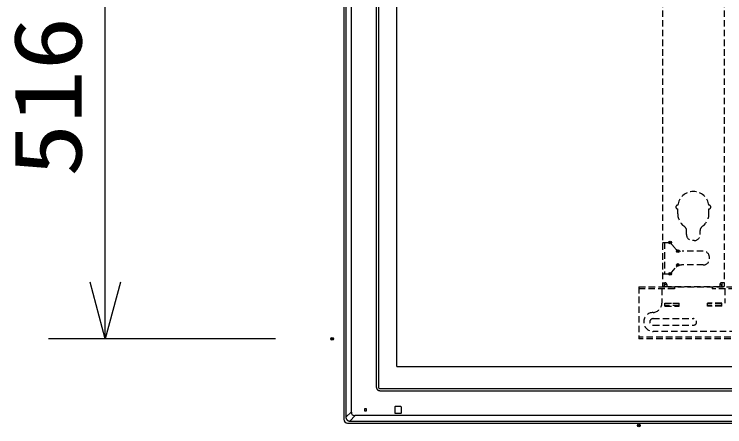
# Model space of a CAD drawing. Units: millimetres, scale not verified. Extents: x -63 to 63, y -57 to 57.
# Drawn here: x -51.64 to -26.59, y 3.04 to 17.59 of the extents above; entities that cross this region are included whole.
import ezdxf
from ezdxf.enums import TextEntityAlignment as Align

# ---------------------------------------------------------------- set-up
doc = ezdxf.new("R2010")
doc.units = ezdxf.units.MM
doc.header["$LTSCALE"] = 0.190236
doc.header["$PDMODE"] = 32
doc.header["$PDSIZE"] = 0.0951
doc.linetypes.add('DASHED1', pattern=[1.8, 1.2, -0.6])
for name, color, linetype in [('0-0_GAIKEI', 1, 'Continuous'), ('0-1_SUNPO', 3, 'Continuous'), ('0-2_TOUROKU', 7, 'Continuous')]:
    doc.layers.add(name, color=color, linetype=linetype)
doc.styles.add('ＭＳ ゴシック', font='')
doc.styles.get('ＭＳ ゴシック').set_extended_font_data('MS Gothic')

# ---------------------------------------------------------------- blocks, each defined once
blk = doc.blocks.new('_OPEN30')
at = {"layer": '0-2_TOUROKU'}
blk.add_line((0, 0), (-1, 0), dxfattribs=at)
blk.add_lwpolyline([(-1, 0.26795), (0, 0), (-1, -0.26795)], dxfattribs=at)

msp = doc.modelspace()

# ---------------------------------------------------------------- linework, layer by layer
at = {"layer": '0-0_GAIKEI', "color": 7}
for p, q in [((-40.0189, 31.1347), (-40.0189, 3.3014)), ((-39.8856, 3.168), (6.4812, 3.168))]:
    msp.add_line(p, q, dxfattribs=at)
at = {"layer": '0-0_GAIKEI'}
for p, q in [((-39.9463, 31.0624), (-39.9463, 3.3737)), ((-39.7525, 3.551), (-39.7525, 30.8851)), ((-38.8764, 29.9889), (-38.8764, 4.4472)), ((-38.8022, 29.9848), (-38.8022, 4.4513)), ((-38.1489, 5.1597), (-38.1489, 29.2764)), ((-38.1489, 5.1597), (4.7445, 5.1597)), ((-38.7397, 4.3106), (5.3353, 4.3106)), ((-38.7357, 4.3847), (5.3313, 4.3847)), ((-39.7525, 3.5689), (-39.9463, 3.3751)), ((-38.2256, 3.7348), (-38.2256, 3.5346)), ((-38.0088, 3.7514), (-38.209, 3.7514)), ((-38.209, 3.518), (-38.0088, 3.518)), ((-37.9922, 3.5346), (-37.9922, 3.7348)), ((-39.8118, 3.2406), (-39.618, 3.4344)), ((6.2315, 3.4344), (-39.6359, 3.4344)), ((-39.8132, 3.2406), (6.4088, 3.2406))]:
    msp.add_line(p, q, dxfattribs=at)
at = {"layer": '0-0_GAIKEI', "linetype": 'DASHED1'}
for p, q in [((-28.7855, 21.4847), (-28.7855, 7.9847)), ((-26.6189, 21.4847), (-26.6189, 7.9847)), ((-28.2522, 10.5514), (-28.2522, 10.718)), ((-27.1522, 10.5514), (-27.1522, 10.7179)), ((-27.9439, 9.818), (-27.9439, 9.9624)), ((-27.4605, 9.818), (-27.4605, 9.9624)), ((-28.7855, 9.5347), (-28.5951, 9.5347)), ((-28.7189, 9.5347), (-28.7189, 8.4347)), ((-27.6772, 9.6014), (-27.7272, 9.6014)), ((-28.3519, 9.3416), (-28.469, 9.4771)), ((-27.3522, 9.2264), (-28.0998, 9.2264)), ((-27.1355, 8.9597), (-27.1355, 9.0097)), ((-28.3519, 8.6277), (-28.469, 8.4923)), ((-27.3522, 8.743), (-28.0998, 8.743)), ((-28.7855, 8.4347), (-28.5951, 8.4347)), ((-28.7855, 8.118), (-28.7022, 8.118)), ((-28.7189, 7.9847), (-28.7189, 8.118)), ((-28.7022, 7.968), (-28.7022, 8.0514)), ((-28.6355, 8.0514), (-28.7022, 8.0514)), ((-28.6355, 8.0514), (-28.6355, 7.9847)), ((-26.7689, 8.0514), (-26.7022, 8.0514)), ((-26.7689, 8.0514), (-26.7689, 7.9847)), ((-26.6189, 8.118), (-26.7022, 8.118)), ((-26.7022, 7.968), (-26.7022, 8.0514)), ((-26.6855, 7.9847), (-26.6855, 8.118)), ((-29.6189, 7.968), (-3.7855, 7.968)), ((-29.6189, 7.968), (-29.6189, 6.1347)), ((-28.3689, 7.9014), (-29.6189, 7.9014)), ((-28.8105, 7.9014), (-28.8105, 7.4006)), ((-28.7189, 7.9847), (-28.7855, 7.9847)), ((-28.7022, 7.9847), (-26.7022, 7.9847)), ((-28.3689, 7.968), (-28.3689, 7.9014)), ((-27.0355, 7.968), (-27.0355, 7.9014)), ((-6.3688, 7.9014), (-27.0355, 7.9014)), ((-26.6855, 7.9847), (-26.6189, 7.9847)), ((-26.5939, 7.9014), (-26.5939, 7.4014)), ((-28.7055, 7.3914), (-28.1989, 7.3914)), ((-28.7055, 7.2914), (-28.7055, 7.3914)), ((-28.7055, 7.2914), (-28.1989, 7.2914)), ((-28.7022, 7.318), (-28.7022, 7.3914)), ((-28.2022, 7.3847), (-28.7022, 7.3847)), ((-28.2022, 7.318), (-28.7022, 7.318)), ((-28.2022, 7.318), (-28.2022, 7.3914)), ((-28.1989, 7.2914), (-28.1989, 7.3914)), ((-26.6989, 7.3914), (-27.2055, 7.3914)), ((-27.2055, 7.2914), (-27.2055, 7.3914)), ((-26.6989, 7.2914), (-27.2055, 7.2914)), ((-27.2022, 7.318), (-27.2022, 7.3914)), ((-26.7022, 7.3847), (-27.2022, 7.3847)), ((-26.7022, 7.318), (-27.2022, 7.318)), ((-26.7022, 7.318), (-26.7022, 7.3914)), ((-26.6989, 7.2914), (-26.6989, 7.3914)), ((-29.1189, 6.8514), (-27.7022, 6.8514)), ((-29.1189, 6.618), (-27.7022, 6.618)), ((-4.2855, 6.4014), (-29.1189, 6.4014)), ((-3.7855, 6.2014), (-29.6189, 6.2014)), ((-3.7855, 6.1347), (-29.6189, 6.1347))]:
    msp.add_line(p, q, dxfattribs=at)
at = {"layer": '0-0_GAIKEI'}
for points in [[(-38.8764, 4.4472), (-38.8763, 4.446), (-38.8763, 4.4447), (-38.8763, 4.4434), (-38.8762, 4.4422), (-38.8762, 4.4409), (-38.8761, 4.4397), (-38.876, 4.4384), (-38.876, 4.4371), (-38.8759, 4.4359), (-38.8757, 4.4346), (-38.8756, 4.4334), (-38.8755, 4.4321), (-38.8753, 4.4309), (-38.8752, 4.4296), (-38.875, 4.4284), (-38.8748, 4.4271), (-38.8746, 4.4259), (-38.8744, 4.4246), (-38.8742, 4.4234), (-38.8739, 4.4222), (-38.8737, 4.4209), (-38.8734, 4.4197), (-38.8732, 4.4184), (-38.8729, 4.4172), (-38.8726, 4.416), (-38.8723, 4.4148), (-38.872, 4.4135), (-38.8717, 4.4123), (-38.8714, 4.4111), (-38.871, 4.4099), (-38.8707, 4.4087), (-38.8703, 4.4075), (-38.8699, 4.4063), (-38.8695, 4.4051), (-38.8691, 4.4039), (-38.8687, 4.4027), (-38.8683, 4.4015), (-38.8679, 4.4003), (-38.8674, 4.3991)], [(-38.8674, 4.3991), (-38.867, 4.3979), (-38.8665, 4.3968), (-38.866, 4.3956), (-38.8655, 4.3944), (-38.865, 4.3933), (-38.8645, 4.3921), (-38.864, 4.391), (-38.8635, 4.3898), (-38.863, 4.3887), (-38.8624, 4.3876), (-38.8618, 4.3864), (-38.8613, 4.3853), (-38.8607, 4.3842), (-38.8601, 4.3831), (-38.8595, 4.382), (-38.8589, 4.3808), (-38.8583, 4.3797), (-38.8577, 4.3787), (-38.857, 4.3776), (-38.8564, 4.3765), (-38.8557, 4.3754), (-38.855, 4.3743), (-38.8544, 4.3733), (-38.8537, 4.3722), (-38.853, 4.3712), (-38.8523, 4.3701), (-38.8516, 4.3691), (-38.8508, 4.368), (-38.8501, 4.367), (-38.8494, 4.366), (-38.8486, 4.365), (-38.8478, 4.364), (-38.8471, 4.363), (-38.8463, 4.362), (-38.8455, 4.361), (-38.8447, 4.36), (-38.8439, 4.3591), (-38.8431, 4.3581), (-38.8422, 4.3572)], [(-38.8422, 4.3572), (-38.8414, 4.3562), (-38.8406, 4.3553), (-38.8397, 4.3544), (-38.8388, 4.3534), (-38.838, 4.3525), (-38.8371, 4.3516), (-38.8362, 4.3507), (-38.8353, 4.3498), (-38.8344, 4.349), (-38.8335, 4.3481), (-38.8326, 4.3472), (-38.8316, 4.3464), (-38.8307, 4.3455), (-38.8297, 4.3447), (-38.8288, 4.3439), (-38.8278, 4.3431), (-38.8269, 4.3422), (-38.8259, 4.3414), (-38.8249, 4.3406), (-38.8239, 4.3399), (-38.8229, 4.3391), (-38.8219, 4.3383), (-38.8209, 4.3376), (-38.8199, 4.3368), (-38.8189, 4.3361), (-38.8178, 4.3354), (-38.8168, 4.3346), (-38.8158, 4.3339), (-38.8147, 4.3332), (-38.8137, 4.3326), (-38.8126, 4.3319), (-38.8115, 4.3312), (-38.8104, 4.3305), (-38.8094, 4.3299), (-38.8083, 4.3293), (-38.8072, 4.3286), (-38.8061, 4.328), (-38.805, 4.3274), (-38.8039, 4.3268)], [(-38.8039, 4.3268), (-38.8027, 4.3262), (-38.8016, 4.3256), (-38.8005, 4.3251), (-38.7994, 4.3245), (-38.7982, 4.324), (-38.7971, 4.3234), (-38.7959, 4.3229), (-38.7948, 4.3224), (-38.7936, 4.3219), (-38.7925, 4.3214), (-38.7913, 4.3209), (-38.7901, 4.3204), (-38.789, 4.32), (-38.7878, 4.3195), (-38.7866, 4.3191), (-38.7854, 4.3186), (-38.7842, 4.3182), (-38.783, 4.3178), (-38.7819, 4.3174), (-38.7807, 4.317), (-38.7794, 4.3166), (-38.7782, 4.3163), (-38.777, 4.3159), (-38.7758, 4.3156), (-38.7746, 4.3152), (-38.7734, 4.3149), (-38.7722, 4.3146), (-38.7709, 4.3143), (-38.7697, 4.314), (-38.7685, 4.3137), (-38.7672, 4.3135), (-38.766, 4.3132), (-38.7648, 4.313), (-38.7635, 4.3127), (-38.7623, 4.3125), (-38.761, 4.3123), (-38.7598, 4.3121), (-38.7586, 4.3119), (-38.7573, 4.3117)], [(-38.7573, 4.3117), (-38.7561, 4.3116), (-38.7548, 4.3114), (-38.7535, 4.3113), (-38.7523, 4.3112), (-38.751, 4.3111), (-38.7498, 4.311), (-38.7485, 4.3109), (-38.7473, 4.3108), (-38.746, 4.3107), (-38.7447, 4.3107), (-38.7435, 4.3106), (-38.7422, 4.3106), (-38.741, 4.3106), (-38.7397, 4.3106), (-38.7397, 4.3106)], [(-39.9464, 3.3737), (-39.9464, 3.3724), (-39.9464, 3.3712), (-39.9464, 3.37), (-39.9463, 3.3687), (-39.9463, 3.3675), (-39.9462, 3.3663), (-39.9461, 3.3651), (-39.946, 3.3638), (-39.9459, 3.3626), (-39.9458, 3.3614), (-39.9457, 3.3602), (-39.9456, 3.3589), (-39.9455, 3.3577), (-39.9453, 3.3565), (-39.9451, 3.3553), (-39.945, 3.354), (-39.9448, 3.3528), (-39.9446, 3.3516), (-39.9444, 3.3504), (-39.9442, 3.3492), (-39.9439, 3.348), (-39.9437, 3.3468), (-39.9434, 3.3456), (-39.9432, 3.3444), (-39.9429, 3.3432), (-39.9426, 3.342), (-39.9423, 3.3408), (-39.942, 3.3396), (-39.9417, 3.3384), (-39.9414, 3.3372), (-39.941, 3.336), (-39.9407, 3.3349), (-39.9403, 3.3337), (-39.9399, 3.3325), (-39.9395, 3.3313), (-39.9391, 3.3302), (-39.9387, 3.329), (-39.9383, 3.3279), (-39.9379, 3.3267)], [(-39.9379, 3.3267), (-39.9375, 3.3255), (-39.937, 3.3244), (-39.9365, 3.3233), (-39.9361, 3.3221), (-39.9356, 3.321), (-39.9351, 3.3199), (-39.9346, 3.3187), (-39.9341, 3.3176), (-39.9336, 3.3165), (-39.933, 3.3154), (-39.9325, 3.3143), (-39.9319, 3.3132), (-39.9314, 3.3121), (-39.9308, 3.311), (-39.9302, 3.3099), (-39.9296, 3.3089), (-39.929, 3.3078), (-39.9284, 3.3067), (-39.9278, 3.3057), (-39.9271, 3.3046), (-39.9265, 3.3036), (-39.9258, 3.3025), (-39.9252, 3.3015), (-39.9245, 3.3004), (-39.9238, 3.2994), (-39.9231, 3.2984), (-39.9224, 3.2974), (-39.9217, 3.2964), (-39.921, 3.2954), (-39.9203, 3.2944), (-39.9195, 3.2934), (-39.9188, 3.2924), (-39.918, 3.2914), (-39.9173, 3.2905), (-39.9165, 3.2895), (-39.9157, 3.2886), (-39.9149, 3.2876), (-39.9141, 3.2867), (-39.9133, 3.2858)], [(-39.9133, 3.2858), (-39.9125, 3.2848), (-39.9117, 3.2839), (-39.9108, 3.283), (-39.91, 3.2821), (-39.9092, 3.2812), (-39.9083, 3.2804), (-39.9074, 3.2795), (-39.9066, 3.2786), (-39.9057, 3.2778), (-39.9048, 3.2769), (-39.9039, 3.2761), (-39.903, 3.2752), (-39.9021, 3.2744), (-39.9011, 3.2736), (-39.9002, 3.2728), (-39.8993, 3.272), (-39.8983, 3.2712), (-39.8974, 3.2704), (-39.8964, 3.2696), (-39.8955, 3.2689), (-39.8945, 3.2681), (-39.8935, 3.2674), (-39.8925, 3.2666), (-39.8915, 3.2659), (-39.8905, 3.2652), (-39.8895, 3.2645), (-39.8885, 3.2638), (-39.8875, 3.2631), (-39.8865, 3.2624), (-39.8855, 3.2617), (-39.8844, 3.2611), (-39.8834, 3.2604), (-39.8823, 3.2598), (-39.8813, 3.2591), (-39.8802, 3.2585), (-39.8791, 3.2579), (-39.8781, 3.2573), (-39.877, 3.2567), (-39.8759, 3.2561)], [(-39.8759, 3.2561), (-39.8748, 3.2556), (-39.8737, 3.255), (-39.8726, 3.2544), (-39.8715, 3.2539), (-39.8704, 3.2534), (-39.8693, 3.2528), (-39.8682, 3.2523), (-39.8671, 3.2518), (-39.8659, 3.2513), (-39.8648, 3.2509), (-39.8637, 3.2504), (-39.8625, 3.2499), (-39.8614, 3.2495), (-39.8602, 3.249), (-39.8591, 3.2486), (-39.8579, 3.2482), (-39.8567, 3.2478), (-39.8556, 3.2474), (-39.8544, 3.247), (-39.8532, 3.2466), (-39.8521, 3.2463), (-39.8509, 3.2459), (-39.8497, 3.2456), (-39.8485, 3.2452), (-39.8473, 3.2449), (-39.8461, 3.2446), (-39.8449, 3.2443), (-39.8437, 3.244), (-39.8425, 3.2437), (-39.8413, 3.2435), (-39.8401, 3.2432), (-39.8389, 3.243), (-39.8377, 3.2428), (-39.8365, 3.2425), (-39.8353, 3.2423), (-39.8341, 3.2421), (-39.8329, 3.2419), (-39.8317, 3.2418), (-39.8304, 3.2416)], [(-39.8304, 3.2416), (-39.8292, 3.2415), (-39.828, 3.2413), (-39.8268, 3.2412), (-39.8255, 3.2411), (-39.8243, 3.241), (-39.8231, 3.2409), (-39.8219, 3.2408), (-39.8206, 3.2407), (-39.8194, 3.2407), (-39.8182, 3.2406), (-39.8169, 3.2406), (-39.8157, 3.2405), (-39.8145, 3.2405), (-39.8132, 3.2405)]]:
    msp.add_lwpolyline(points, dxfattribs=at)
msp.add_lwpolyline([(-39.2889, 3.598), (-39.2156, 3.598), (-39.2156, 3.6714), (-39.2889, 3.6714)], close=True, dxfattribs=at)
at = {"layer": '0-0_GAIKEI', "linetype": 'DASHED1'}
for centre, radius, start, end in [((-27.7022, 10.7847), 0.55, 6.93104, 173.02642), ((-28.252, 10.7847), 0.0668, 86.66037, 269.85246), ((-27.1524, 10.7847), 0.0668, 270.14754, 93.33963), ((-27.7022, 10.5514), 0.55, 180, 235.26599), ((-27.7022, 10.5514), 0.55, 304.73401, 0), ((-28.1105, 9.9624), 0.1667, 0, 55.26599), ((-27.2939, 9.9624), 0.1667, 124.73401, 180), ((-27.7272, 9.818), 0.2167, 180, 270), ((-27.6772, 9.818), 0.2167, 270, 0), ((-28.5951, 9.368), 0.1667, 40.85538, 90), ((-28.0998, 9.5597), 0.3333, 220.85538, 270), ((-27.3522, 9.0097), 0.2167, 0, 90), ((-27.3522, 8.9597), 0.2167, 270, 0), ((-28.0998, 8.4097), 0.3333, 90, 139.14462), ((-28.5951, 8.6014), 0.1667, 270, 319.14462), ((-28.7022, 8.0514), 0.0667, 0, 90), ((-26.7022, 8.0514), 0.0667, 90, 180), ((-29.1439, 7.4006), 0.3333, 274.30122, 0), ((-29.1189, 6.7347), 0.3333, 90, 270), ((-29.1189, 6.7347), 0.1167, 90, 270), ((-27.7022, 6.7347), 0.1167, 270, 90)]:
    msp.add_arc(centre, radius, start, end, dxfattribs=at)
at = {"layer": '0-0_GAIKEI'}
for start, end in [(180, 180.07847), (269.92153, 270)]:
    msp.add_arc((-39.8856, 3.3014), 0.1333, start, end, dxfattribs=at)
at = {"layer": '0-0_GAIKEI', "color": 7}
msp.add_arc((-39.8856, 3.3014), 0.1333, 180.07847, 269.92153, dxfattribs=at)
at = {"layer": '0-0_GAIKEI'}
for centre, major_axis, ratio, start_param, end_param in [((-38.7355, 4.4515), (-0.0473, -0.0473), 0.997265, 5.4991567, 7.0672139), ((-39.3498, 3.8371), (-0.3724, -0.3724), 0.411395, 5.8928943, 6.6734763), ((-38.2088, 3.7346), (-0.0119, 0.0119), 0.992433, 5.5015852, 7.0647854), ((-38.2088, 3.5348), (-0.0119, -0.0119), 0.992433, 5.5015852, 7.0647854), ((-38.009, 3.7346), (-0.0119, -0.0119), 0.992433, 2.3599926, 3.9231927), ((-38.009, 3.5348), (-0.0119, 0.0119), 0.992433, 2.3599926, 3.9231927)]:
    msp.add_ellipse(centre, major_axis=major_axis, ratio=ratio, start_param=start_param, end_param=end_param, dxfattribs=at)
for p in [(-28.5189, 9.5347), (-28.2522, 9.2264), (-28.2522, 8.743), (-28.5189, 8.4347)]:
    msp.add_point(p, dxfattribs=at)
at = {"layer": '0-1_SUNPO'}
for p, q in [((-48.4273, 8.1347), (-48.4273, 21.3347)), ((-42.4273, 6.1347), (-50.4273, 6.1347))]:
    msp.add_line(p, q, dxfattribs=at)
at = {"layer": '0-2_TOUROKU'}
for p in [(-40.4273, 6.1347), (-29.6189, 3.0847)]:
    msp.add_point(p, dxfattribs=at)

# ---------------------------------------------------------------- block references
at = {"layer": '0-1_SUNPO', "xscale": 2, "yscale": 2, "rotation": 270}
msp.add_blockref('_OPEN30', (-48.4273, 6.1347), dxfattribs=at)

# ---------------------------------------------------------------- texts
at = {"layer": '0-1_SUNPO', "style": 'ＭＳ ゴシック', "width": 1.15}
msp.add_text('516', height=2.406, rotation=90, dxfattribs=at).set_placement((-48.5369, 11.8476), align=Align.BOTTOM_LEFT)

doc.saveas('drawing.dxf')
